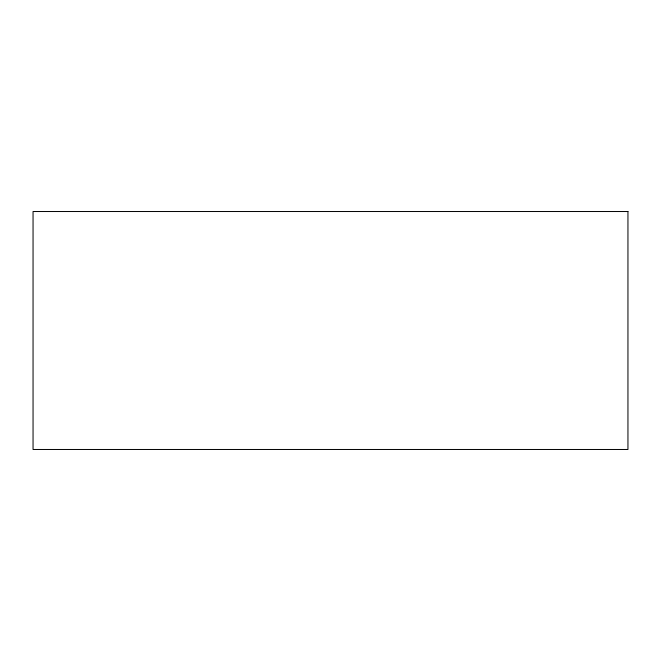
<?xml version="1.0" encoding="UTF-8"?>
<svg xmlns="http://www.w3.org/2000/svg" width="661" height="661" viewBox="0 0 661 661"><rect width="100%" height="100%" fill="white"/><g stroke="black" fill="none" stroke-linecap="round" stroke-linejoin="round"><path stroke-width="0.99" d="M627.95 211.52L33.05 211.52L33.05 449.48L627.95 449.48L627.95 211.52"/></g></svg>
